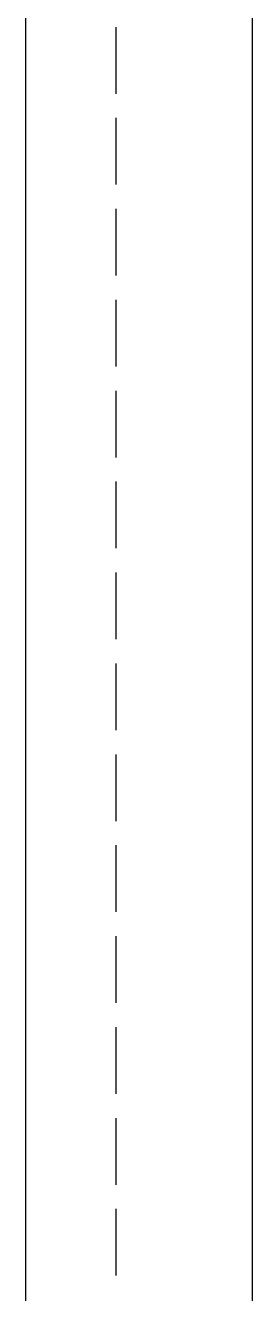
# Model space of a CAD drawing. Extents: x 24 to 504, y -400 to -22.
# Drawn here: x 134.5 to 138.25, y -234.6 to -213.67 of the extents above; entities that cross this region are included whole.
import ezdxf

# ---------------------------------------------------------------- set-up
doc = ezdxf.new("R2010")
doc.units = 0
doc.layers.add('BLACK', color=7, linetype='CONTINUOUS')

msp = doc.modelspace()

# ---------------------------------------------------------------- linework, layer by layer
at = {"layer": 'BLACK', "linetype": 'CONTINUOUS'}
for p, q in [((138.25, -391.3), (138.25, -154.21358)), ((134.5, -154.8), (134.5, -394.8)), ((136, -214.8), (136, -213.7)), ((136, -216.3), (136, -215.2)), ((136, -217.8), (136, -216.7)), ((136, -219.3), (136, -218.2)), ((136, -220.8), (136, -219.7)), ((136, -222.3), (136, -221.2)), ((136, -223.8), (136, -222.7)), ((136, -225.3), (136, -224.2)), ((136, -226.8), (136, -225.7)), ((136, -228.3), (136, -227.2)), ((136, -229.8), (136, -228.7)), ((136, -231.3), (136, -230.2)), ((136, -232.8), (136, -231.7)), ((136, -234.3), (136, -233.2))]:
    msp.add_line(p, q, dxfattribs=at)

doc.saveas('drawing.dxf')
